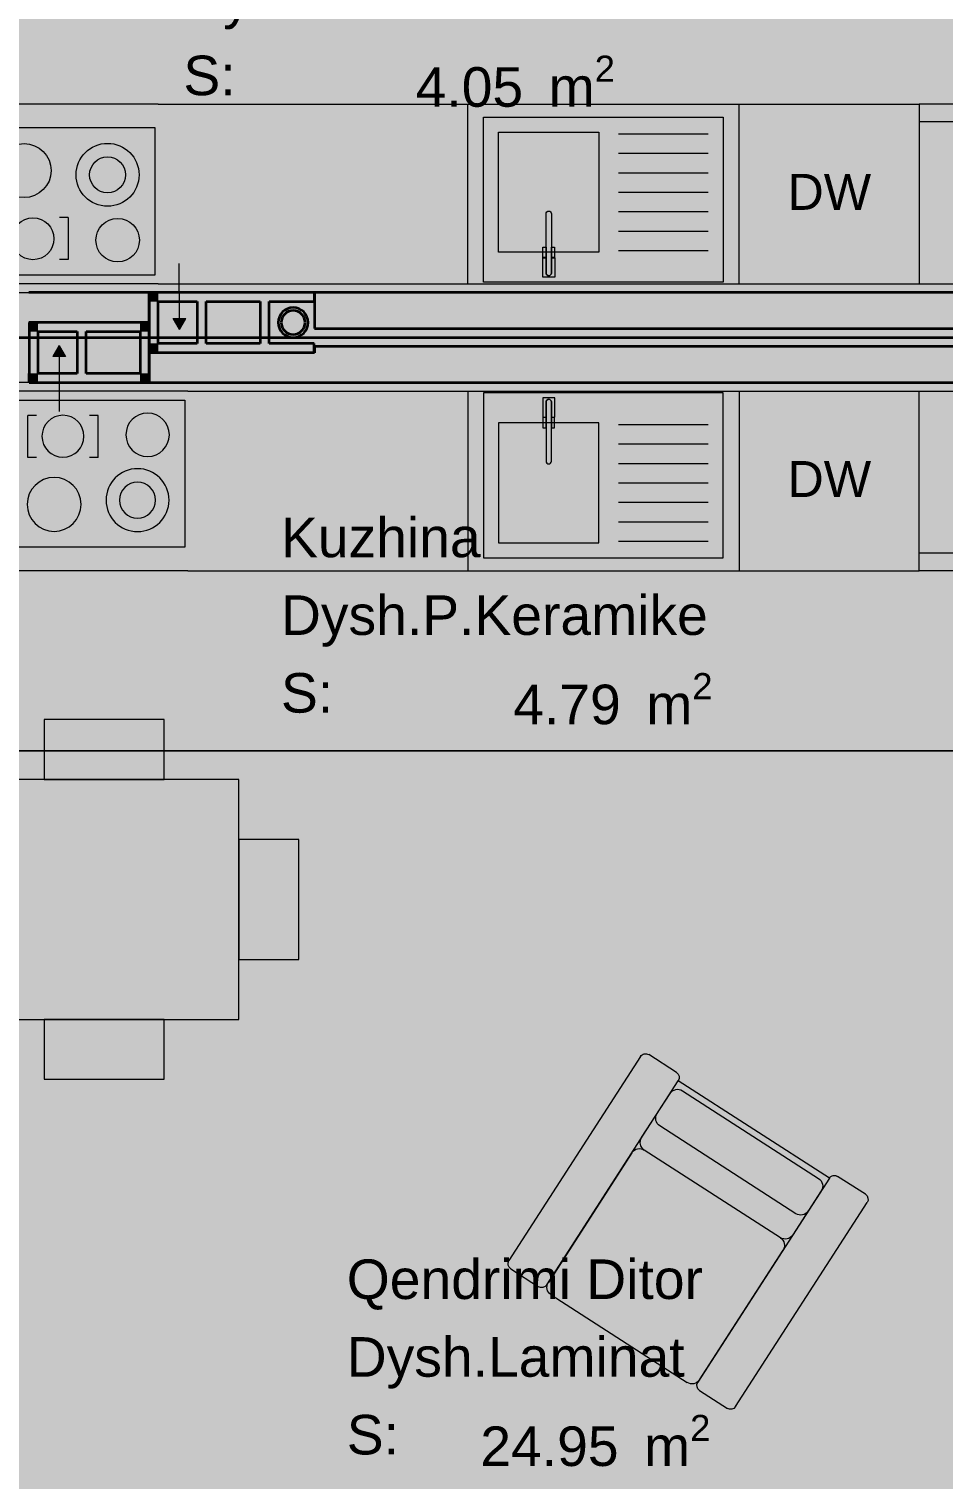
# Model space of a CAD drawing. Header units: millimetres. Extents: x 172821 to 253959, y -36092 to 17885.
# Drawn here: x 228211 to 231260, y -3675 to 1163 of the extents above; entities that cross this region are included whole.
import ezdxf
from ezdxf.enums import TextEntityAlignment as Align

# ---------------------------------------------------------------- set-up
doc = ezdxf.new("R2010")
doc.units = ezdxf.units.MM
doc.header["$MEASUREMENT"] = 0
doc.linetypes.add('Dashed', pattern=[254, 127, -127])
doc.linetypes.add('Long Dashed', pattern=[2700, 1500, -1200])
for name, color, linetype, lineweight, true_color in [('2D Drafting - General_Pen_No__61', 7, 'Continuous', 20, 0x6a6a6a), ('A - Fill zone_Pen_No__102', 7, 'Continuous', 13, 0xcccccc), ('A - Fill zone_Pen_No__255', 7, 'Continuous', 13, 0xe8e8e8), ('A - kanalet e ventilimit_Pen_No__176', 7, 'Continuous', 15, 0x93a0c6), ('A - kanalet e ventilimit_Pen_No__82', 7, 'Continuous', 20, 0xaaaaaa), ('A - Mobilimi_Pen_No__102', 7, 'Continuous', 13, 0xcccccc), ('A - Muret_Pen_No__82', 7, 'Continuous', 20, 0xaaaaaa), ('Model Unit - Zone_Pen_No__102', 7, 'Continuous', 13, 0xcccccc)]:
    doc.layers.add(name, color=color, linetype=linetype, lineweight=lineweight, true_color=true_color)
for name, color, linetype, lineweight in [('A - Fill zone_Pen_No__2', 8, 'Continuous', 15), ('A - Fill zone_Pen_No__22', 8, 'Continuous', 35), ('A - kanalet e ventilimit_Pen_No__22', 8, 'Continuous', 35), ('A - Mobilimi_Pen_No__121', 255, 'Continuous', 0), ('A - Mobilimi_Pen_No__18', 9, 'Continuous', 15), ('A - Muret_Pen_No__22', 8, 'Continuous', 35), ('A - Sanitaria_Pen_No__18', 9, 'Continuous', 15), ('ARCHICAD Zone Stamps_Pen_No__101', 252, 'Continuous', 13)]:
    doc.layers.add(name, color=color, linetype=linetype, lineweight=lineweight)
for name, color, linetype in [('A - kanalet e ventilimit', 7, 'Continuous'), ('A - Muret', 7, 'Continuous'), ('Model Unit - Zone', 7, 'Continuous')]:
    doc.layers.add(name, color=color, linetype=linetype)
doc.styles.add('GENERATED_STYLE_2', font='arial.ttf')

# ---------------------------------------------------------------- blocks, each defined once
blk = doc.blocks.new('Kuzhina_Dysh.P.Keramike_62', base_point=(229218.1, 1095.7))
at = {"layer": 'ARCHICAD Zone Stamps_Pen_No__101', "color": 252, "lineweight": 13, "insert": (229500.7, 1074.2), "char_height": 132, "attachment_point": 1, "style": 'GENERATED_STYLE_2'}
blk.add_mtext('\\A1;{\\pql;\\pt0,6060;\\fArial|b0|i0|c0|p34;4.05\\fArial|b0|i0|c0|p34;\\A1{\\H.66x;\\S^  ;}\\fArial|b0|i0|c0|p34; m\\fArial|b0|i0|c0|p34;\\A1{\\H.66x;\\S2^  ;}}', dxfattribs=at)
at = {"layer": 'ARCHICAD Zone Stamps_Pen_No__101', "color": 252, "lineweight": 13, "style": 'GENERATED_STYLE_2'}
for tag, p in [('DUMMY_849', (230119.6, 1623)), ('ROOM_NAME', (228725.7, 1592.8)), ('DUMMY_850', (230119.6, 1363.7)), ('ROOM_NUMBER', (228725.7, 1333.5)), ('measuredAreaCode', (228725.7, 1074.2))]:
    blk.add_attdef(tag, text='', height=132, dxfattribs=at).set_placement(p, align=Align.TOP_LEFT)
blk = doc.blocks.new('Kuzhina_Dysh.P.Keramike_69', base_point=(229218.1, -964.3))
at = {"layer": 'ARCHICAD Zone Stamps_Pen_No__101', "color": 252, "lineweight": 13, "insert": (229826.4, -985.8), "char_height": 132, "attachment_point": 1, "style": 'GENERATED_STYLE_2'}
blk.add_mtext('\\A1;{\\pql;\\pt0,6060;\\fArial|b0|i0|c0|p34;4.79\\fArial|b0|i0|c0|p34;\\A1{\\H.66x;\\S^  ;}\\fArial|b0|i0|c0|p34; m\\fArial|b0|i0|c0|p34;\\A1{\\H.66x;\\S2^  ;}}', dxfattribs=at)
at = {"layer": 'ARCHICAD Zone Stamps_Pen_No__101', "color": 252, "lineweight": 13, "style": 'GENERATED_STYLE_2'}
for tag, p in [('DUMMY_849', (230445.3, -437.1)), ('ROOM_NAME', (229051.4, -467.2)), ('ROOM_NUMBER', (229051.4, -726.5)), ('DUMMY_850', (230445.3, -696.4)), ('measuredAreaCode', (229051.4, -985.8))]:
    blk.add_attdef(tag, text='', height=132, dxfattribs=at).set_placement(p, align=Align.TOP_LEFT)
blk = doc.blocks.new('Qendrimi Ditor_Dysh.Laminat _70', base_point=(229853.2, -3606.5))
at = {"layer": 'ARCHICAD Zone Stamps_Pen_No__101', "color": 252, "lineweight": 13, "insert": (229716.5, -3460.7), "char_height": 132, "attachment_point": 1, "style": 'GENERATED_STYLE_2'}
blk.add_mtext('\\A1;{\\pql;\\pt0,6060;\\fArial|b0|i0|c0|p34;24.95\\fArial|b0|i0|c0|p34;\\A1{\\H.66x;\\S^  ;}\\fArial|b0|i0|c0|p34; m\\fArial|b0|i0|c0|p34;\\A1{\\H.66x;\\S2^  ;}}', dxfattribs=at)
at = {"layer": 'ARCHICAD Zone Stamps_Pen_No__101', "color": 252, "lineweight": 13, "style": 'GENERATED_STYLE_2'}
for tag, p in [('ROOM_NAME', (229270.9, -2942.1)), ('DUMMY_849', (230435.5, -2912)), ('DUMMY_850', (230435.5, -3171.3)), ('ROOM_NUMBER', (229270.9, -3201.4)), ('measuredAreaCode', (229270.9, -3460.7))]:
    blk.add_attdef(tag, text='', height=132, dxfattribs=at).set_placement(p, align=Align.TOP_LEFT)
blk = doc.blocks.new('Wall_14', base_point=(232061.1, -16.2))
at = {"layer": 'A - Muret_Pen_No__82', "linetype": 'Continuous', "lineweight": 0, "true_color": 0xd4d4d4}
blk.add_hatch(color=254, dxfattribs=at).paths.add_polyline_path([(231811.1, 103.8), (229163.1, 103.8), (229163.1, -16.2), (231811.1, -16.2)])
at = {"layer": 'A - Muret_Pen_No__22', "color": 8, "linetype": 'Continuous', "lineweight": 35, "flags": 128}
for points in [[(231811.1, 103.8), (229163.1, 103.8)], [(229163.1, 103.8), (229163.1, 82.8)], [(229163.1, -16.2), (231811.1, -16.2)]]:
    blk.add_lwpolyline(points, dxfattribs=at)
blk = doc.blocks.new('Wall_15', base_point=(232061.1, 163.8))
at = {"layer": 'A - Muret_Pen_No__82', "linetype": 'Continuous', "lineweight": 0, "true_color": 0xd4d4d4}
blk.add_hatch(color=254, dxfattribs=at).paths.add_polyline_path([(231811.1, 283.8), (229163.1, 283.8), (229163.1, 163.8), (231811.1, 163.8)])
at = {"layer": 'A - Muret_Pen_No__22', "color": 8, "linetype": 'Continuous', "lineweight": 35, "flags": 128}
for points in [[(231811.1, 283.8), (229163.1, 283.8)], [(229163.1, 283.8), (229163.1, 163.8)], [(229163.1, 163.8), (231811.1, 163.8)]]:
    blk.add_lwpolyline(points, dxfattribs=at)
blk = doc.blocks.new('Wall_282', base_point=(228612.1, 283.8))
at = {"layer": 'A - kanalet e ventilimit_Pen_No__82', "linetype": 'Continuous', "lineweight": 0, "true_color": 0xd4d4d4}
for points in [[(228642.1, 253.8), (228612.1, 283.8), (228612.1, 253.8)], [(228642.1, 283.8), (228612.1, 283.8), (228642.1, 253.8)], [(228642.1, 253.8), (229162.1, 253.8), (229162.1, 283.8), (228642.1, 283.8)]]:
    blk.add_hatch(color=254, dxfattribs=at).paths.add_polyline_path(points)
at = {"layer": 'A - kanalet e ventilimit_Pen_No__22', "color": 8, "linetype": 'Continuous', "lineweight": 35, "flags": 128}
for points in [[(228612.1, 283.8), (228612.1, 253.8)], [(229162.1, 283.8), (228612.1, 283.8)], [(228642.1, 253.8), (228772.1, 253.8)], [(228802.1, 253.8), (228982.1, 253.8)], [(229012.1, 253.8), (229162.1, 253.8)], [(229162.1, 283.8), (229162.1, 253.8)]]:
    blk.add_lwpolyline(points, dxfattribs=at)
blk = doc.blocks.new('Wall_283', base_point=(229012.1, 283.8))
at = {"layer": 'A - kanalet e ventilimit_Pen_No__82', "linetype": 'Continuous', "lineweight": 0, "true_color": 0xd4d4d4}
blk.add_hatch(color=254, dxfattribs=at).paths.add_polyline_path([(228982.1, 253.8), (228982.1, 113.8), (229012.1, 113.8), (229012.1, 253.8)])
at = {"layer": 'A - kanalet e ventilimit_Pen_No__22', "color": 8, "linetype": 'Continuous', "lineweight": 35, "flags": 128}
for points in [[(228982.1, 253.8), (228982.1, 113.8)], [(229012.1, 113.8), (229012.1, 253.8)]]:
    blk.add_lwpolyline(points, dxfattribs=at)
blk = doc.blocks.new('Wall_284', base_point=(229162.1, 83.8))
at = {"layer": 'A - kanalet e ventilimit_Pen_No__82', "linetype": 'Continuous', "lineweight": 0, "true_color": 0xd4d4d4}
for points in [[(228612.1, 113.8), (228612.1, 83.8), (228642.1, 113.8)], [(228642.1, 113.8), (228612.1, 83.8), (228642.1, 83.8)], [(228642.1, 83.8), (229162.1, 83.8), (229162.1, 113.8), (228642.1, 113.8)]]:
    blk.add_hatch(color=254, dxfattribs=at).paths.add_polyline_path(points)
at = {"layer": 'A - kanalet e ventilimit_Pen_No__22', "color": 8, "linetype": 'Continuous', "lineweight": 35, "flags": 128}
for points in [[(228612.1, 83.8), (228612.1, 113.8)], [(228772.1, 113.8), (228642.1, 113.8)], [(228982.1, 113.8), (228802.1, 113.8)], [(229162.1, 113.8), (229012.1, 113.8)], [(229162.1, 83.8), (229162.1, 113.8)], [(228612.1, 83.8), (229162.1, 83.8)]]:
    blk.add_lwpolyline(points, dxfattribs=at)
blk = doc.blocks.new('Wall_285', base_point=(228612.1, 83.8))
at = {"layer": 'A - kanalet e ventilimit_Pen_No__82', "linetype": 'Continuous', "lineweight": 0, "true_color": 0xd4d4d4}
blk.add_hatch(color=254, dxfattribs=at).paths.add_polyline_path([(228642.1, 113.8), (228642.1, 253.8), (228612.1, 253.8), (228612.1, 113.8)])
at = {"layer": 'A - kanalet e ventilimit_Pen_No__22', "color": 8, "linetype": 'Continuous', "lineweight": 35, "flags": 128}
for points in [[(228612.1, 253.8), (228612.1, 113.8)], [(228642.1, 113.8), (228642.1, 253.8)]]:
    blk.add_lwpolyline(points, dxfattribs=at)
blk = doc.blocks.new('Wall_286', base_point=(228772.1, 283.8))
at = {"layer": 'A - kanalet e ventilimit_Pen_No__82', "linetype": 'Continuous', "lineweight": 0, "true_color": 0xd4d4d4}
blk.add_hatch(color=254, dxfattribs=at).paths.add_polyline_path([(228772.1, 253.8), (228772.1, 113.8), (228802.1, 113.8), (228802.1, 253.8)])
at = {"layer": 'A - kanalet e ventilimit_Pen_No__22', "color": 8, "linetype": 'Continuous', "lineweight": 35, "flags": 128}
for points in [[(228772.1, 253.8), (228772.1, 113.8)], [(228802.1, 113.8), (228802.1, 253.8)]]:
    blk.add_lwpolyline(points, dxfattribs=at)
blk = doc.blocks.new('Wall_287', base_point=(229142.1, 183.8))
at = {"layer": 'A - kanalet e ventilimit_Pen_No__82', "linetype": 'Continuous', "lineweight": 0, "true_color": 0xd4d4d4}
blk.add_hatch(color=254, dxfattribs=at).paths.add_polyline_path([(229142.1, 183.8, 1), (229042.1, 183.8), (229052.1, 183.8, -1), (229132.1, 183.8)])
at = {"layer": 'A - kanalet e ventilimit_Pen_No__22', "color": 8, "linetype": 'Continuous', "lineweight": 35}
for radius in [50, 40]:
    blk.add_arc((229092.1, 183.8), radius, 0, 180, dxfattribs=at)
blk = doc.blocks.new('Wall_288', base_point=(229042.1, 183.8))
at = {"layer": 'A - kanalet e ventilimit_Pen_No__82', "linetype": 'Continuous', "lineweight": 0, "true_color": 0xd4d4d4}
blk.add_hatch(color=254, dxfattribs=at).paths.add_polyline_path([(229042.1, 183.8, 1), (229142.1, 183.8), (229132.1, 183.8, -1), (229052.1, 183.8)])
at = {"layer": 'A - kanalet e ventilimit_Pen_No__22', "color": 8, "linetype": 'Continuous', "lineweight": 35}
for radius in [50, 40]:
    blk.add_arc((229092.1, 183.8), radius, 180, 0, dxfattribs=at)
blk = doc.blocks.new('Wall_289', base_point=(228211.1, -16.2))
at = {"layer": 'A - kanalet e ventilimit_Pen_No__82', "linetype": 'Continuous', "lineweight": 0, "true_color": 0xd4d4d4}
for points in [[(228211.1, 13.8), (228211.1, -16.2), (228241.1, 13.8)], [(228241.1, 13.8), (228211.1, -16.2), (228241.1, -16.2)], [(228581.1, 13.8), (228241.1, 13.8), (228241.1, -16.2), (228581.1, -16.2)], [(228611.1, 13.8), (228581.1, 13.8), (228611.1, -16.2)], [(228581.1, -16.2), (228611.1, -16.2), (228581.1, 13.8)]]:
    blk.add_hatch(color=254, dxfattribs=at).paths.add_polyline_path(points)
at = {"layer": 'A - kanalet e ventilimit_Pen_No__22', "color": 8, "linetype": 'Continuous', "lineweight": 35, "flags": 128}
for points in [[(228211.1, -16.2), (228211.1, 13.8)], [(228371.1, 13.8), (228241.1, 13.8)], [(228581.1, 13.8), (228401.1, 13.8)], [(228611.1, -16.2), (228611.1, 13.8)], [(228211.1, -16.2), (228611.1, -16.2)]]:
    blk.add_lwpolyline(points, dxfattribs=at)
blk = doc.blocks.new('Wall_290', base_point=(228611.1, -16.2))
at = {"layer": 'A - kanalet e ventilimit_Pen_No__82', "linetype": 'Continuous', "lineweight": 0, "true_color": 0xd4d4d4}
for points in [[(228581.1, 153.8), (228611.1, 183.8), (228581.1, 183.8)], [(228581.1, 153.8), (228611.1, 153.8), (228611.1, 183.8)], [(228611.1, 153.8), (228581.1, 153.8), (228581.1, 13.8), (228611.1, 13.8)]]:
    blk.add_hatch(color=254, dxfattribs=at).paths.add_polyline_path(points)
at = {"layer": 'A - kanalet e ventilimit_Pen_No__22', "color": 8, "linetype": 'Continuous', "lineweight": 35, "flags": 128}
for points in [[(228611.1, 183.8), (228581.1, 183.8)], [(228581.1, 153.8), (228581.1, 13.8)], [(228611.1, 13.8), (228611.1, 183.8)]]:
    blk.add_lwpolyline(points, dxfattribs=at)
blk = doc.blocks.new('Wall_291', base_point=(228211.1, 183.8))
at = {"layer": 'A - kanalet e ventilimit_Pen_No__82', "linetype": 'Continuous', "lineweight": 0, "true_color": 0xd4d4d4}
for points in [[(228241.1, 183.8), (228211.1, 183.8), (228241.1, 153.8)], [(228241.1, 153.8), (228211.1, 183.8), (228211.1, 153.8)], [(228241.1, 13.8), (228241.1, 153.8), (228211.1, 153.8), (228211.1, 13.8)]]:
    blk.add_hatch(color=254, dxfattribs=at).paths.add_polyline_path(points)
at = {"layer": 'A - kanalet e ventilimit_Pen_No__22', "color": 8, "linetype": 'Continuous', "lineweight": 35, "flags": 128}
for points in [[(228211.1, 183.8), (228241.1, 183.8)], [(228211.1, 183.8), (228211.1, 13.8)], [(228241.1, 13.8), (228241.1, 153.8)]]:
    blk.add_lwpolyline(points, dxfattribs=at)
blk = doc.blocks.new('Wall_292', base_point=(228371.1, -16.2))
at = {"layer": 'A - kanalet e ventilimit_Pen_No__82', "linetype": 'Continuous', "lineweight": 0, "true_color": 0xd4d4d4}
blk.add_hatch(color=254, dxfattribs=at).paths.add_polyline_path([(228401.1, 13.8), (228401.1, 153.8), (228371.1, 153.8), (228371.1, 13.8)])
at = {"layer": 'A - kanalet e ventilimit_Pen_No__22', "color": 8, "linetype": 'Continuous', "lineweight": 35, "flags": 128}
for points in [[(228371.1, 153.8), (228371.1, 13.8)], [(228401.1, 13.8), (228401.1, 153.8)]]:
    blk.add_lwpolyline(points, dxfattribs=at)
blk = doc.blocks.new('Wall_293', base_point=(228611.1, 183.8))
at = {"layer": 'A - kanalet e ventilimit_Pen_No__82', "linetype": 'Continuous', "lineweight": 0, "true_color": 0xd4d4d4}
blk.add_hatch(color=254, dxfattribs=at).paths.add_polyline_path([(228241.1, 153.8), (228581.1, 153.8), (228581.1, 183.8), (228241.1, 183.8)])
at = {"layer": 'A - kanalet e ventilimit_Pen_No__22', "color": 8, "linetype": 'Continuous', "lineweight": 35, "flags": 128}
for points in [[(228581.1, 183.8), (228241.1, 183.8)], [(228241.1, 153.8), (228371.1, 153.8)], [(228401.1, 153.8), (228581.1, 153.8)]]:
    blk.add_lwpolyline(points, dxfattribs=at)
blk = doc.blocks.new('Wall_296', base_point=(229163.1, -16.2))
at = {"layer": 'A - Muret_Pen_No__82', "linetype": 'Continuous', "lineweight": 0, "true_color": 0xd4d4d4}
blk.add_hatch(color=254, dxfattribs=at).paths.add_polyline_path([(229163.1, 82.8), (228612.1, 82.8), (228612.1, -16.2), (229163.1, -16.2)])
at = {"layer": 'A - Muret_Pen_No__22', "color": 8, "linetype": 'Continuous', "lineweight": 35, "flags": 128}
for points in [[(229163.1, 82.8), (228612.1, 82.8)], [(228612.1, 82.8), (228612.1, -16.2)], [(228612.1, -16.2), (229163.1, -16.2)]]:
    blk.add_lwpolyline(points, dxfattribs=at)
blk = doc.blocks.new('Wall_297', base_point=(228210.1, 283.8))
at = {"layer": 'A - Muret_Pen_No__82', "linetype": 'Continuous', "lineweight": 0, "true_color": 0xd4d4d4}
blk.add_hatch(color=254, dxfattribs=at).paths.add_polyline_path([(228210.1, 184.8), (228611.1, 184.8), (228611.1, 283.8), (228210.1, 283.8)])
at = {"layer": 'A - Muret_Pen_No__22', "color": 8, "linetype": 'Continuous', "lineweight": 35, "flags": 128}
for points in [[(228611.1, 283.8), (228210.1, 283.8)], [(228611.1, 184.8), (228611.1, 283.8)], [(228210.1, 184.8), (228611.1, 184.8)]]:
    blk.add_lwpolyline(points, dxfattribs=at)
blk = doc.blocks.new('Cooktop + Oven Built-in 25')
at = {"layer": 'A - Sanitaria_Pen_No__18', "color": 9, "linetype": 'Continuous', "lineweight": 15}
for p, q in [((0, 600), (600, 600)), ((300, 378.5), (300, 518.8)), ((300, 518.8), (329, 518.8)), ((505.3, 518.8), (534.3, 518.8)), ((534.3, 378.5), (534.3, 518.8)), ((300, 378.5), (329, 378.5)), ((505.3, 378.5), (534.3, 378.5)), ((0, 0), (600, 0))]:
    blk.add_line(p, q, dxfattribs=at)
at = {"layer": 'A - Sanitaria_Pen_No__18', "color": 9, "linetype": 'Continuous', "lineweight": 15, "flags": 128}
blk.add_lwpolyline([(10, 80), (590, 80), (590, 570), (10, 570)], close=True, dxfattribs=at)
at = {"layer": 'A - Sanitaria_Pen_No__18', "color": 9, "linetype": 'Continuous', "lineweight": 15}
for centre, radius in [((134.7, 454.4), 72.5), ((417.2, 449.5), 70), ((168.3, 236.3), 105), ((168.3, 236.3), 60), ((446.7, 222.1), 90)]:
    blk.add_circle(centre, radius, dxfattribs=at)
blk = doc.blocks.new('Dishwasher Built-in 25')
at = {"layer": 'A - Sanitaria_Pen_No__18', "color": 9, "linetype": 'Continuous', "lineweight": 15}
for p, q in [((0, 600), (600, 600)), ((0, 0), (600, 0))]:
    blk.add_line(p, q, dxfattribs=at)
at = {"layer": 'A - Sanitaria_Pen_No__18', "color": 9, "linetype": 'Continuous', "lineweight": 15, "style": 'GENERATED_STYLE_2'}
blk.add_attdef('txt', text='', height=120, rotation=180, dxfattribs=at).set_placement((300, 306.9), align=Align.MIDDLE_CENTER)
blk = doc.blocks.new('Countertop 25')
at = {"layer": 'A - Sanitaria_Pen_No__18', "color": 9, "linetype": 'Continuous', "lineweight": 15}
for p, q in [((0, 0), (905.2, 0)), ((0, 0), (0, -600)), ((905.2, 0), (905.2, -600)), ((852.6, -5.9), (52.6, -5.9)), ((52.6, -5.9), (52.6, -555.9)), ((852.6, -555.9), (852.6, -5.9)), ((437.6, -105.9), (102.6, -105.9)), ((102.6, -105.9), (102.6, -505.9)), ((437.6, -505.9), (437.6, -105.9)), ((502.6, -110.9), (802.6, -110.9)), ((502.6, -175.9), (802.6, -175.9)), ((502.6, -240.9), (802.6, -240.9)), ((502.6, -305.9), (802.6, -305.9)), ((502.6, -370.9), (802.6, -370.9)), ((502.6, -435.9), (802.6, -435.9)), ((102.6, -505.9), (437.6, -505.9)), ((502.6, -500.9), (802.6, -500.9)), ((52.6, -555.9), (852.6, -555.9)), ((0, -600), (905.2, -600))]:
    blk.add_line(p, q, dxfattribs=at)
at = {"layer": 'A - Sanitaria_Pen_No__18', "color": 9, "linetype": 'Continuous', "lineweight": 15, "flags": 128}
for points in [[(250.1, -86.9), (261.1, -86.9), (261.1, -35.9, -1), (279.1, -35.9), (279.1, -86.9), (290.1, -86.9), (290.1, -21.9), (250.1, -21.9)], [(261.1, -233.8, 1), (279.1, -233.8), (279.1, -35.9, 1), (261.1, -35.9)]]:
    blk.add_lwpolyline(points, format="xyb", close=True, dxfattribs=at)
for points in [[(250.4, -122.9), (261.1, -122.9), (261.1, -87.9), (250.4, -87.9)], [(289.8, -122.9), (289.8, -87.9), (279.1, -87.9), (279.1, -122.9)]]:
    blk.add_lwpolyline(points, close=True, dxfattribs=at)
blk = doc.blocks.new('Refrigerator 25')
at = {"layer": 'A - Sanitaria_Pen_No__18', "color": 9, "linetype": 'Continuous', "lineweight": 15}
blk.add_line((0, 60), (600, 60), dxfattribs=at)
at = {"layer": 'A - Sanitaria_Pen_No__18', "color": 9, "linetype": 'Continuous', "lineweight": 15, "flags": 128}
blk.add_lwpolyline([(0, 0), (600, 0), (600, 600), (0, 600)], close=True, dxfattribs=at)
at = {"layer": 'A - Sanitaria_Pen_No__18', "color": 9, "linetype": 'Continuous', "lineweight": 15, "style": 'GENERATED_STYLE_2'}
blk.add_attdef('txt', text='', height=120, rotation=180, dxfattribs=at).set_placement((300, 306.9), align=Align.MIDDLE_CENTER)
blk = doc.blocks.new('Cabinet Base MultiDrawer 24_5')
at = {"layer": 'A - Sanitaria_Pen_No__18', "color": 9, "linetype": 'Continuous', "lineweight": 15}
for p, q in [((0, 600), (1048.1, 600)), ((0, 0), (1048.1, 0))]:
    blk.add_line(p, q, dxfattribs=at)
blk = doc.blocks.new('Dining Table 01 25_5')
at = {"layer": 'A - Mobilimi_Pen_No__18', "color": 9, "linetype": 'Continuous', "lineweight": 15}
for p, q in [((1600, 800), (0, 800)), ((0, 800), (0, 0)), ((1600, 0), (1600, 800)), ((0, 0), (1600, 0))]:
    blk.add_line(p, q, dxfattribs=at)
at = {"layer": 'A - Mobilimi_Pen_No__18', "color": 9, "linetype": 'Continuous', "lineweight": 15, "flags": 128}
blk.add_lwpolyline([(0, 0), (1600, 0), (1600, 800), (0, 800)], close=True, dxfattribs=at)
blk = doc.blocks.new('Sofa 25_2')
at = {"layer": 'A - Mobilimi_Pen_No__18', "color": 9, "linetype": 'Continuous', "lineweight": 15}
for p, q in [((0, 20), (0, 830)), ((20, 850), (130, 850)), ((150, 830), (150, 20)), ((150, 830), (750, 830)), ((750, 20), (750, 830)), ((770, 850), (880, 850)), ((900, 830), (900, 20)), ((150, 780), (150, 604.7)), ((720, 810), (180, 810)), ((750, 604.7), (750, 780)), ((180, 670), (720, 670)), ((150, 30), (150, 544.7)), ((180, 574.7), (720, 574.7)), ((180, 574.7), (720, 574.7)), ((750, 544.7), (750, 30)), ((130, 0), (20, 0)), ((720, 0), (180, 0)), ((880, 0), (770, 0))]:
    blk.add_line(p, q, dxfattribs=at)
for centre, radius, start, end in [((20, 830), 20, 90, 180), ((130, 830), 20, 0, 90), ((770, 830), 20, 90, 180), ((880, 830), 20, 0, 90), ((180, 780), 30, 90, 180), ((720, 780), 30, 0, 90), ((180, 700), 30, 180, 270), ((720, 700), 30, 270, 0), ((180, 604.7), 30, 180, 270), ((720, 604.7), 30, 270, 0), ((180, 544.7), 30, 90, 180), ((720, 544.7), 30, 0, 90), ((20, 20), 20, 180, 270), ((130, 20), 20, 270, 0), ((180, 30), 30, 180, 270), ((720, 30), 30, 270, 0), ((770, 20), 20, 180, 270), ((880, 20), 20, 270, 0)]:
    blk.add_arc(centre, radius, start, end, dxfattribs=at)
blk = doc.blocks.new('Cabinet Base MultiDrawer 24_11')
at = {"layer": 'A - Sanitaria_Pen_No__18', "color": 9, "linetype": 'Continuous', "lineweight": 15}
for p, q in [((0, 600), (948.1, 600)), ((0, 0), (948.1, 0))]:
    blk.add_line(p, q, dxfattribs=at)
blk = doc.blocks.new('Polyline_13', base_point=(228712.5, 160.4))
at = {"layer": 'A - kanalet e ventilimit_Pen_No__176', "linetype": 'Continuous', "lineweight": 15, "true_color": 0x93a0c6}
blk.add_hatch(color=253, dxfattribs=at).paths.add_polyline_path([(228712.5, 160.4), (228733.4, 196.8), (228691.4, 196.8)])
at = {"layer": 'A - kanalet e ventilimit_Pen_No__176', "color": 253, "linetype": 'Continuous', "lineweight": 15, "true_color": 0x93a0c6}
for p, q in [((228691.4, 196.8), (228733.4, 196.8)), ((228712.5, 160.4), (228691.4, 196.8)), ((228712.5, 160.4), (228733.4, 196.8))]:
    blk.add_line(p, q, dxfattribs=at)
at = {"layer": 'A - kanalet e ventilimit_Pen_No__176', "color": 253, "linetype": 'Long Dashed', "lineweight": 15, "true_color": 0x93a0c6, "flags": 128}
blk.add_lwpolyline([(228712.4, 196.8), (228712.2, 380.6)], dxfattribs=at)
blk = doc.blocks.new('Polyline_14', base_point=(228311.5, 107.3))
at = {"layer": 'A - kanalet e ventilimit_Pen_No__176', "linetype": 'Continuous', "lineweight": 15, "true_color": 0x93a0c6}
blk.add_hatch(color=253, dxfattribs=at).paths.add_polyline_path([(228311.5, 107.3), (228290.4, 70.9), (228332.4, 70.9)])
at = {"layer": 'A - kanalet e ventilimit_Pen_No__176', "color": 253, "linetype": 'Continuous', "lineweight": 15, "true_color": 0x93a0c6}
for p, q in [((228311.5, 107.3), (228290.4, 70.9)), ((228311.5, 107.3), (228332.4, 70.9)), ((228332.4, 70.9), (228290.4, 70.9))]:
    blk.add_line(p, q, dxfattribs=at)
at = {"layer": 'A - kanalet e ventilimit_Pen_No__176', "color": 253, "linetype": 'Long Dashed', "lineweight": 15, "true_color": 0x93a0c6, "flags": 128}
blk.add_lwpolyline([(228311.4, 70.9), (228311.2, -112.9)], dxfattribs=at)

msp = doc.modelspace()

# ---------------------------------------------------------------- hatches: boundary and pattern name
at = {"layer": 'A - Fill zone_Pen_No__102', "linetype": 'Continuous', "lineweight": 0, "true_color": 0x333333}
msp.add_hatch(color=250, dxfattribs=at).paths.add_polyline_path([(221461.1, 7783.8), (232061.1, 7783.8), (232061.1, 133.8), (227761.1, 133.8), (227761.1, -541.2), (223211.1, -541.2), (223211.1, -1016.2), (221461.1, -1016.2)])
at = {"layer": 'A - Fill zone_Pen_No__255', "linetype": 'Continuous', "lineweight": 0, "true_color": 0xf9f9f9}
msp.add_hatch(color=7, dxfattribs=at).paths.add_polyline_path([(216536.1, -6741.2), (216536.1, -2816.2), (223211.1, -2816.2), (223211.1, -1016.2), (223211.1, -541.2), (227761.1, -541.2), (227761.1, 133.8), (232061.1, 133.8), (232061.1, -8866.2), (218286.1, -8866.2), (218286.1, -6741.2)])
at = {"layer": 'A - Mobilimi_Pen_No__121', "linetype": 'Continuous', "lineweight": 0, "true_color": 0xffffff}
for points in [[(228661.1, -1141.2), (228261.1, -1141.2), (228261.1, -1341.2), (228661.1, -1341.2)], [(229111.1, -1941.2), (229111.1, -1541.2), (228911.1, -1541.2), (228911.1, -1941.2)], [(228661.1, -2141.2), (228261.1, -2141.2), (228261.1, -2341.2), (228661.1, -2341.2)]]:
    msp.add_hatch(color=7, dxfattribs=at).paths.add_polyline_path(points)

# ---------------------------------------------------------------- linework, layer by layer
at = {"layer": '2D Drafting - General_Pen_No__61', "color": 251, "linetype": 'Dashed', "lineweight": 20, "true_color": 0x6a6a6a, "flags": 128}
msp.add_lwpolyline([(227911.1, -691.2), (227911.1, -1245.2), (231811.1, -1245.2)], dxfattribs=at)
at = {"layer": 'A - Fill zone_Pen_No__2', "color": 8, "linetype": 'Continuous', "lineweight": 15, "flags": 128}
msp.add_lwpolyline([(221461.1, 7783.8), (232061.1, 7783.8), (232061.1, 133.8), (227761.1, 133.8), (227761.1, -541.2), (223211.1, -541.2), (223211.1, -1016.2), (221461.1, -1016.2)], close=True, dxfattribs=at)
at = {"layer": 'A - Fill zone_Pen_No__22', "color": 8, "linetype": 'Continuous', "lineweight": 35, "flags": 128}
msp.add_lwpolyline([(216536.1, -6741.2), (216536.1, -2816.2), (223211.1, -2816.2), (223211.1, -1016.2), (223211.1, -541.2), (227761.1, -541.2), (227761.1, 133.8), (232061.1, 133.8), (232061.1, -8866.2), (218286.1, -8866.2), (218286.1, -6741.2)], close=True, dxfattribs=at)
at = {"layer": 'A - Mobilimi_Pen_No__102', "color": 254, "linetype": 'Continuous', "lineweight": 13, "true_color": 0xcccccc, "flags": 128}
for points in [[(228661.1, -1141.2), (228261.1, -1141.2), (228261.1, -1341.2), (228661.1, -1341.2)], [(229111.1, -1941.2), (229111.1, -1541.2), (228911.1, -1541.2), (228911.1, -1941.2)], [(228661.1, -2141.2), (228261.1, -2141.2), (228261.1, -2341.2), (228661.1, -2341.2)]]:
    msp.add_lwpolyline(points, close=True, dxfattribs=at)
at = {"layer": 'A - Mobilimi_Pen_No__18', "color": 9, "linetype": 'Continuous', "lineweight": 15}
for points in [[(228261.1, -1141.2), (228261.1, -1341.2), (228661.1, -1341.2), (228661.1, -1141.2)], [(227311.1, -1341.2), (227311.1, -2141.2), (228911.1, -2141.2), (228911.1, -1341.2)], [(228911.1, -1941.2), (229111.1, -1941.2), (229111.1, -1541.2), (228911.1, -1541.2)], [(228261.1, -2141.2), (228261.1, -2341.2), (228661.1, -2341.2), (228661.1, -2141.2)]]:
    msp.add_lwpolyline(points, close=True, dxfattribs=at)
at = {"layer": 'Model Unit - Zone_Pen_No__102', "color": 254, "linetype": 'Continuous', "lineweight": 13, "true_color": 0xcccccc, "flags": 128}
for points in [[(227761.1, 283.8), (231811.1, 283.8), (231811.1, 1283.8), (227761.1, 1283.8)], [(227911.1, -1245.2), (231811.1, -1245.2), (231811.1, -16.2), (227911.1, -16.2)], [(226841.1, -2816.2), (228011.1, -2816.2), (228011.1, -3416.2), (227761.1, -3416.2), (227761.1, -7016.2), (231661.1, -7016.2), (231661.1, -6366.2), (231811.1, -6366.2), (231811.1, -4216.2), (231661.1, -4216.2), (231661.1, -2816.2), (231811.1, -2816.2), (231811.1, -1245.2), (227911.1, -1245.2), (227911.1, -691.2), (226841.1, -691.2)]]:
    msp.add_lwpolyline(points, close=True, dxfattribs=at)

# ---------------------------------------------------------------- block references
at = {"layer": 'A - kanalet e ventilimit', "color": 253, "linetype": 'Long Dashed', "lineweight": 15, "true_color": 0x93a0c6}
for name, p in [('Polyline_13', (228712.5, 160.4)), ('Polyline_14', (228311.5, 107.3))]:
    msp.add_blockref(name, p, dxfattribs=at)
at = {"layer": 'A - kanalet e ventilimit', "color": 8, "lineweight": 35}
for name, p in [('Wall_282', (228612.1, 283.8)), ('Wall_285', (228612.1, 83.8)), ('Wall_286', (228772.1, 283.8)), ('Wall_283', (229012.1, 283.8)), ('Wall_287', (229142.1, 183.8)), ('Wall_291', (228211.1, 183.8)), ('Wall_293', (228611.1, 183.8)), ('Wall_292', (228371.1, -16.2)), ('Wall_290', (228611.1, -16.2)), ('Wall_288', (229042.1, 183.8)), ('Wall_284', (229162.1, 83.8)), ('Wall_289', (228211.1, -16.2))]:
    msp.add_blockref(name, p, dxfattribs=at)
at = {"layer": 'A - Mobilimi_Pen_No__18', "color": 9, "linetype": 'Continuous', "lineweight": 15, "zscale": 1000}
msp.add_blockref('Dining Table 01 25_5', (227311.1, -2141.2), dxfattribs=at)
at = {"layer": 'A - Mobilimi_Pen_No__18', "color": 9, "linetype": 'Continuous', "lineweight": 15, "xscale": -1, "zscale": 1000, "rotation": 327.2004687273802}
msp.add_blockref('Sofa 25_2', (230557.7, -3450.1), dxfattribs=at)
at = {"layer": 'A - Muret', "color": 8, "lineweight": 35}
for name, p in [('Wall_297', (228210.1, 283.8)), ('Wall_15', (232061.1, 163.8)), ('Wall_14', (232061.1, -16.2)), ('Wall_296', (229163.1, -16.2))]:
    msp.add_blockref(name, p, dxfattribs=at)
at = {"layer": 'A - Sanitaria_Pen_No__18', "color": 9, "linetype": 'Continuous', "lineweight": 15, "zscale": 1000, "rotation": 180}
msp.add_blockref('Cooktop + Oven Built-in 25', (228641.1, 912.8), dxfattribs=at)
at = {"layer": 'A - Sanitaria_Pen_No__18', "color": 9, "linetype": 'Continuous', "lineweight": 15, "xscale": -1, "zscale": 1000, "rotation": 180}
for name, p in [('Cabinet Base MultiDrawer 24_5', (228641.1, 912.8)), ('Countertop 25', (229674.7, 312.8))]:
    msp.add_blockref(name, p, dxfattribs=at)
at = {"layer": 'A - Sanitaria_Pen_No__18', "color": 9, "linetype": 'Continuous', "lineweight": 15}
ref = msp.add_blockref('Dishwasher Built-in 25', (230581.1, 912.8), dxfattribs=dict(at, xscale=-1, zscale=1000, rotation=180))
ref.add_attrib('txt', 'DW', dxfattribs={"color": 9, "linetype": 'Continuous', "lineweight": 15, "height": 120, "style": 'GENERATED_STYLE_2'}).set_placement((230881.1, 619.7), align=Align.MIDDLE_CENTER)
ref = msp.add_blockref('Refrigerator 25', (231781.1, 912.8), dxfattribs=dict(at, zscale=1000, rotation=180))
ref.add_attrib('txt', 'F', dxfattribs={"color": 9, "linetype": 'Continuous', "lineweight": 15, "height": 120, "rotation": 360, "style": 'GENERATED_STYLE_2'}).set_placement((231481.1, 619.7), align=Align.MIDDLE_CENTER)
at = {"layer": 'A - Sanitaria_Pen_No__18', "color": 9, "linetype": 'Continuous', "lineweight": 15, "xscale": -1, "zscale": 1000}
msp.add_blockref('Cooktop + Oven Built-in 25', (228741.1, -645.2), dxfattribs=at)
at = {"layer": 'A - Sanitaria_Pen_No__18', "color": 9, "linetype": 'Continuous', "lineweight": 15, "zscale": 1000}
for name, p in [('Cabinet Base MultiDrawer 24_11', (228741.1, -645.2)), ('Countertop 25', (229674.7, -45.2))]:
    msp.add_blockref(name, p, dxfattribs=at)
at = {"layer": 'A - Sanitaria_Pen_No__18', "color": 9, "linetype": 'Continuous', "lineweight": 15}
ref = msp.add_blockref('Dishwasher Built-in 25', (230581.1, -645.2), dxfattribs=dict(at, zscale=1000))
ref.add_attrib('txt', 'DW', dxfattribs={"color": 9, "linetype": 'Continuous', "lineweight": 15, "height": 120, "style": 'GENERATED_STYLE_2'}).set_placement((230881.1, -338.3), align=Align.MIDDLE_CENTER)
ref = msp.add_blockref('Refrigerator 25', (231781.1, -645.2), dxfattribs=dict(at, xscale=-1, zscale=1000))
ref.add_attrib('txt', 'F', dxfattribs={"color": 9, "linetype": 'Continuous', "lineweight": 15, "height": 120, "style": 'GENERATED_STYLE_2'}).set_placement((231481.1, -338.3), align=Align.MIDDLE_CENTER)
at = {"layer": 'Model Unit - Zone', "color": 252, "linetype": 'Continuous', "lineweight": 13}
for name, p, values in [('Kuzhina_Dysh.P.Keramike_62', (229218.1, 1095.7), {'ROOM_NAME': 'Kuzhina', 'ROOM_NUMBER': 'Dysh.P.Keramike', 'measuredAreaCode': 'S: '}), ('Kuzhina_Dysh.P.Keramike_69', (229218.1, -964.3), {'ROOM_NAME': 'Kuzhina', 'ROOM_NUMBER': 'Dysh.P.Keramike', 'measuredAreaCode': 'S: '}), ('Qendrimi Ditor_Dysh.Laminat _70', (229853.2, -3606.5), {'ROOM_NAME': 'Qendrimi Ditor', 'ROOM_NUMBER': 'Dysh.Laminat ', 'measuredAreaCode': 'S: '})]:
    msp.add_blockref(name, p, dxfattribs=at).add_auto_attribs(values)

doc.saveas('drawing.dxf')
